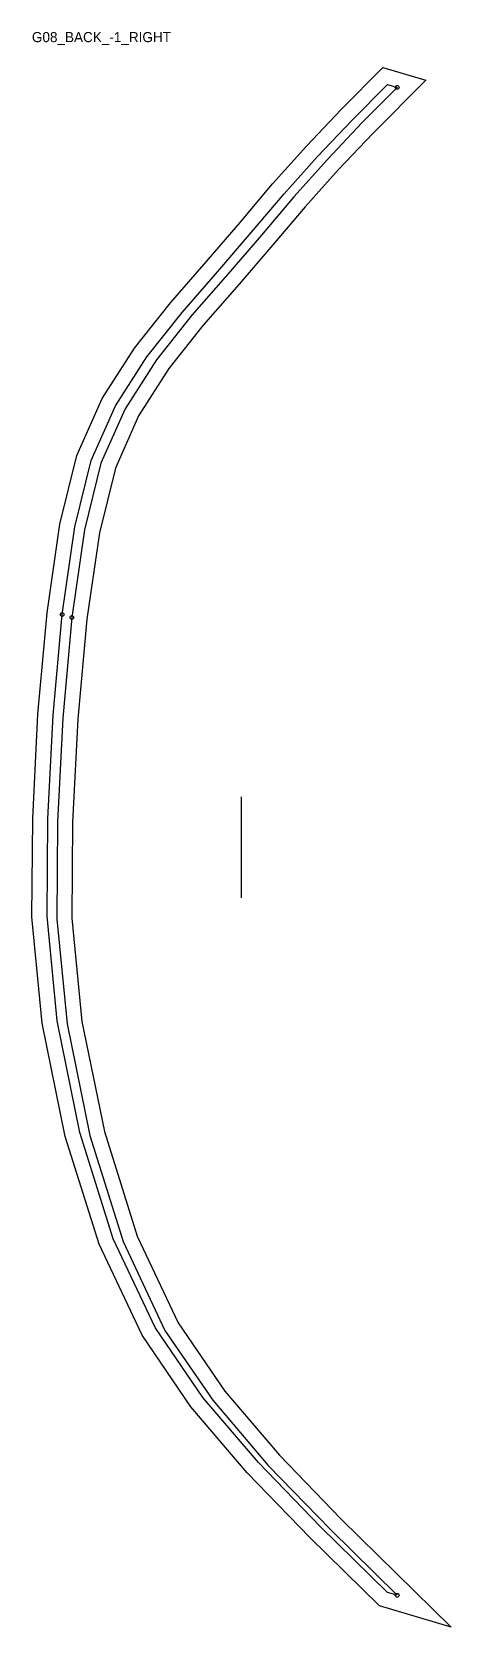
# Model space of a CAD drawing. Header units: millimetres. Extents: x -281 to 50, y -27 to 1236.
import ezdxf

# ---------------------------------------------------------------- set-up
doc = ezdxf.new("R2010")
doc.units = ezdxf.units.MM
for name, color, linetype in [('CUT', 1, 'Continuous'), ('GRAIN', 3, 'Continuous'), ('ID', 7, 'Continuous'), ('NOTCH', 2, 'Continuous'), ('SEAM', 5, 'Continuous')]:
    doc.layers.add(name, color=color, linetype=linetype)

msp = doc.modelspace()

# ---------------------------------------------------------------- linework, layer by layer
at = {"layer": 'CUT'}
msp.add_lwpolyline([(-6.3, -10.7), (-61.3, 43.5), (-110.8, 94.7), (-155.4, 147), (-194.1, 203.8), (-228, 275.8), (-254.8, 361.1), (-273, 450.8), (-281.2, 535), (-280.6, 612.9), (-276.5, 695.5), (-269.2, 775.7), (-259, 846), (-245.7, 900.3), (-225.7, 945.3), (-200.1, 985.3), (-171.7, 1021.2), (-143.1, 1053.9), (-116.5, 1084.8), (-90.8, 1115.3), (-64, 1145.2), (-36.5, 1174.3), (-3.5, 1207.6), (30.3, 1197.6), (-11.6, 1155.3), (-38.7, 1126.7), (-65, 1097.3), (-90.6, 1067), (-117.3, 1035.9), (-145.6, 1003.6), (-172.8, 969.1), (-196.8, 931.6), (-215.2, 890.2), (-227.8, 839.1), (-237.7, 770.6), (-244.9, 691.5), (-249, 610), (-249.5, 533.8), (-241.6, 452.1), (-223.9, 364.9), (-197.9, 282.2), (-165.5, 213.4), (-128.7, 159.4), (-85.3, 108.6), (-36.6, 58.1), (50.4, -27.5), (-6.3, -10.7)], close=True, dxfattribs=at)
at = {"layer": 'GRAIN'}
msp.add_line((-115.4, 550.1), (-115.4, 630.1), dxfattribs=at)
at = {"layer": 'NOTCH'}
for centre in [(7.7, 1191.8), (-257.3, 774.3), (-249.6, 772), (7.7, -2.3)]:
    msp.add_circle(centre, 1.5, dxfattribs=at)
at = {"layer": 'SEAM'}
msp.add_lwpolyline([(0, 0), (-52.8, 51.9), (-101.9, 102.8), (-145.9, 154.3), (-183.6, 209.8), (-216.8, 280.1), (-243.2, 364.1), (-261.1, 452.6), (-269.2, 535.5), (-268.6, 612.6), (-264.5, 694.7), (-257.3, 774.3), (-247.3, 843.7), (-234.3, 896.4), (-215.1, 939.6), (-190.3, 978.4), (-162.4, 1013.5), (-134, 1046.1), (-107.4, 1077.1), (-81.7, 1107.4), (-55.2, 1137.1), (-27.9, 1165.9), (0, 1194), (7.7, 1191.8), (-20.2, 1163.7), (-47.5, 1134.8), (-74.1, 1105.1), (-99.7, 1074.8), (-126.3, 1043.8), (-154.8, 1011.3), (-182.6, 976.1), (-207.4, 937.3), (-226.6, 894.1), (-239.6, 841.4), (-249.6, 772), (-256.8, 692.4), (-261, 610.3), (-261.5, 533.2), (-253.4, 450.3), (-235.5, 361.9), (-209.1, 277.9), (-176, 207.5), (-138.2, 152.1), (-94.2, 100.5), (-45.1, 49.7), (7.7, -2.3)], close=True, dxfattribs=at)

# ---------------------------------------------------------------- texts
at = {"layer": 'ID'}
msp.add_text('G08_BACK_-1_RIGHT', height=8, dxfattribs=at).set_placement((-281.2, 1227.6))

doc.saveas('drawing.dxf')
